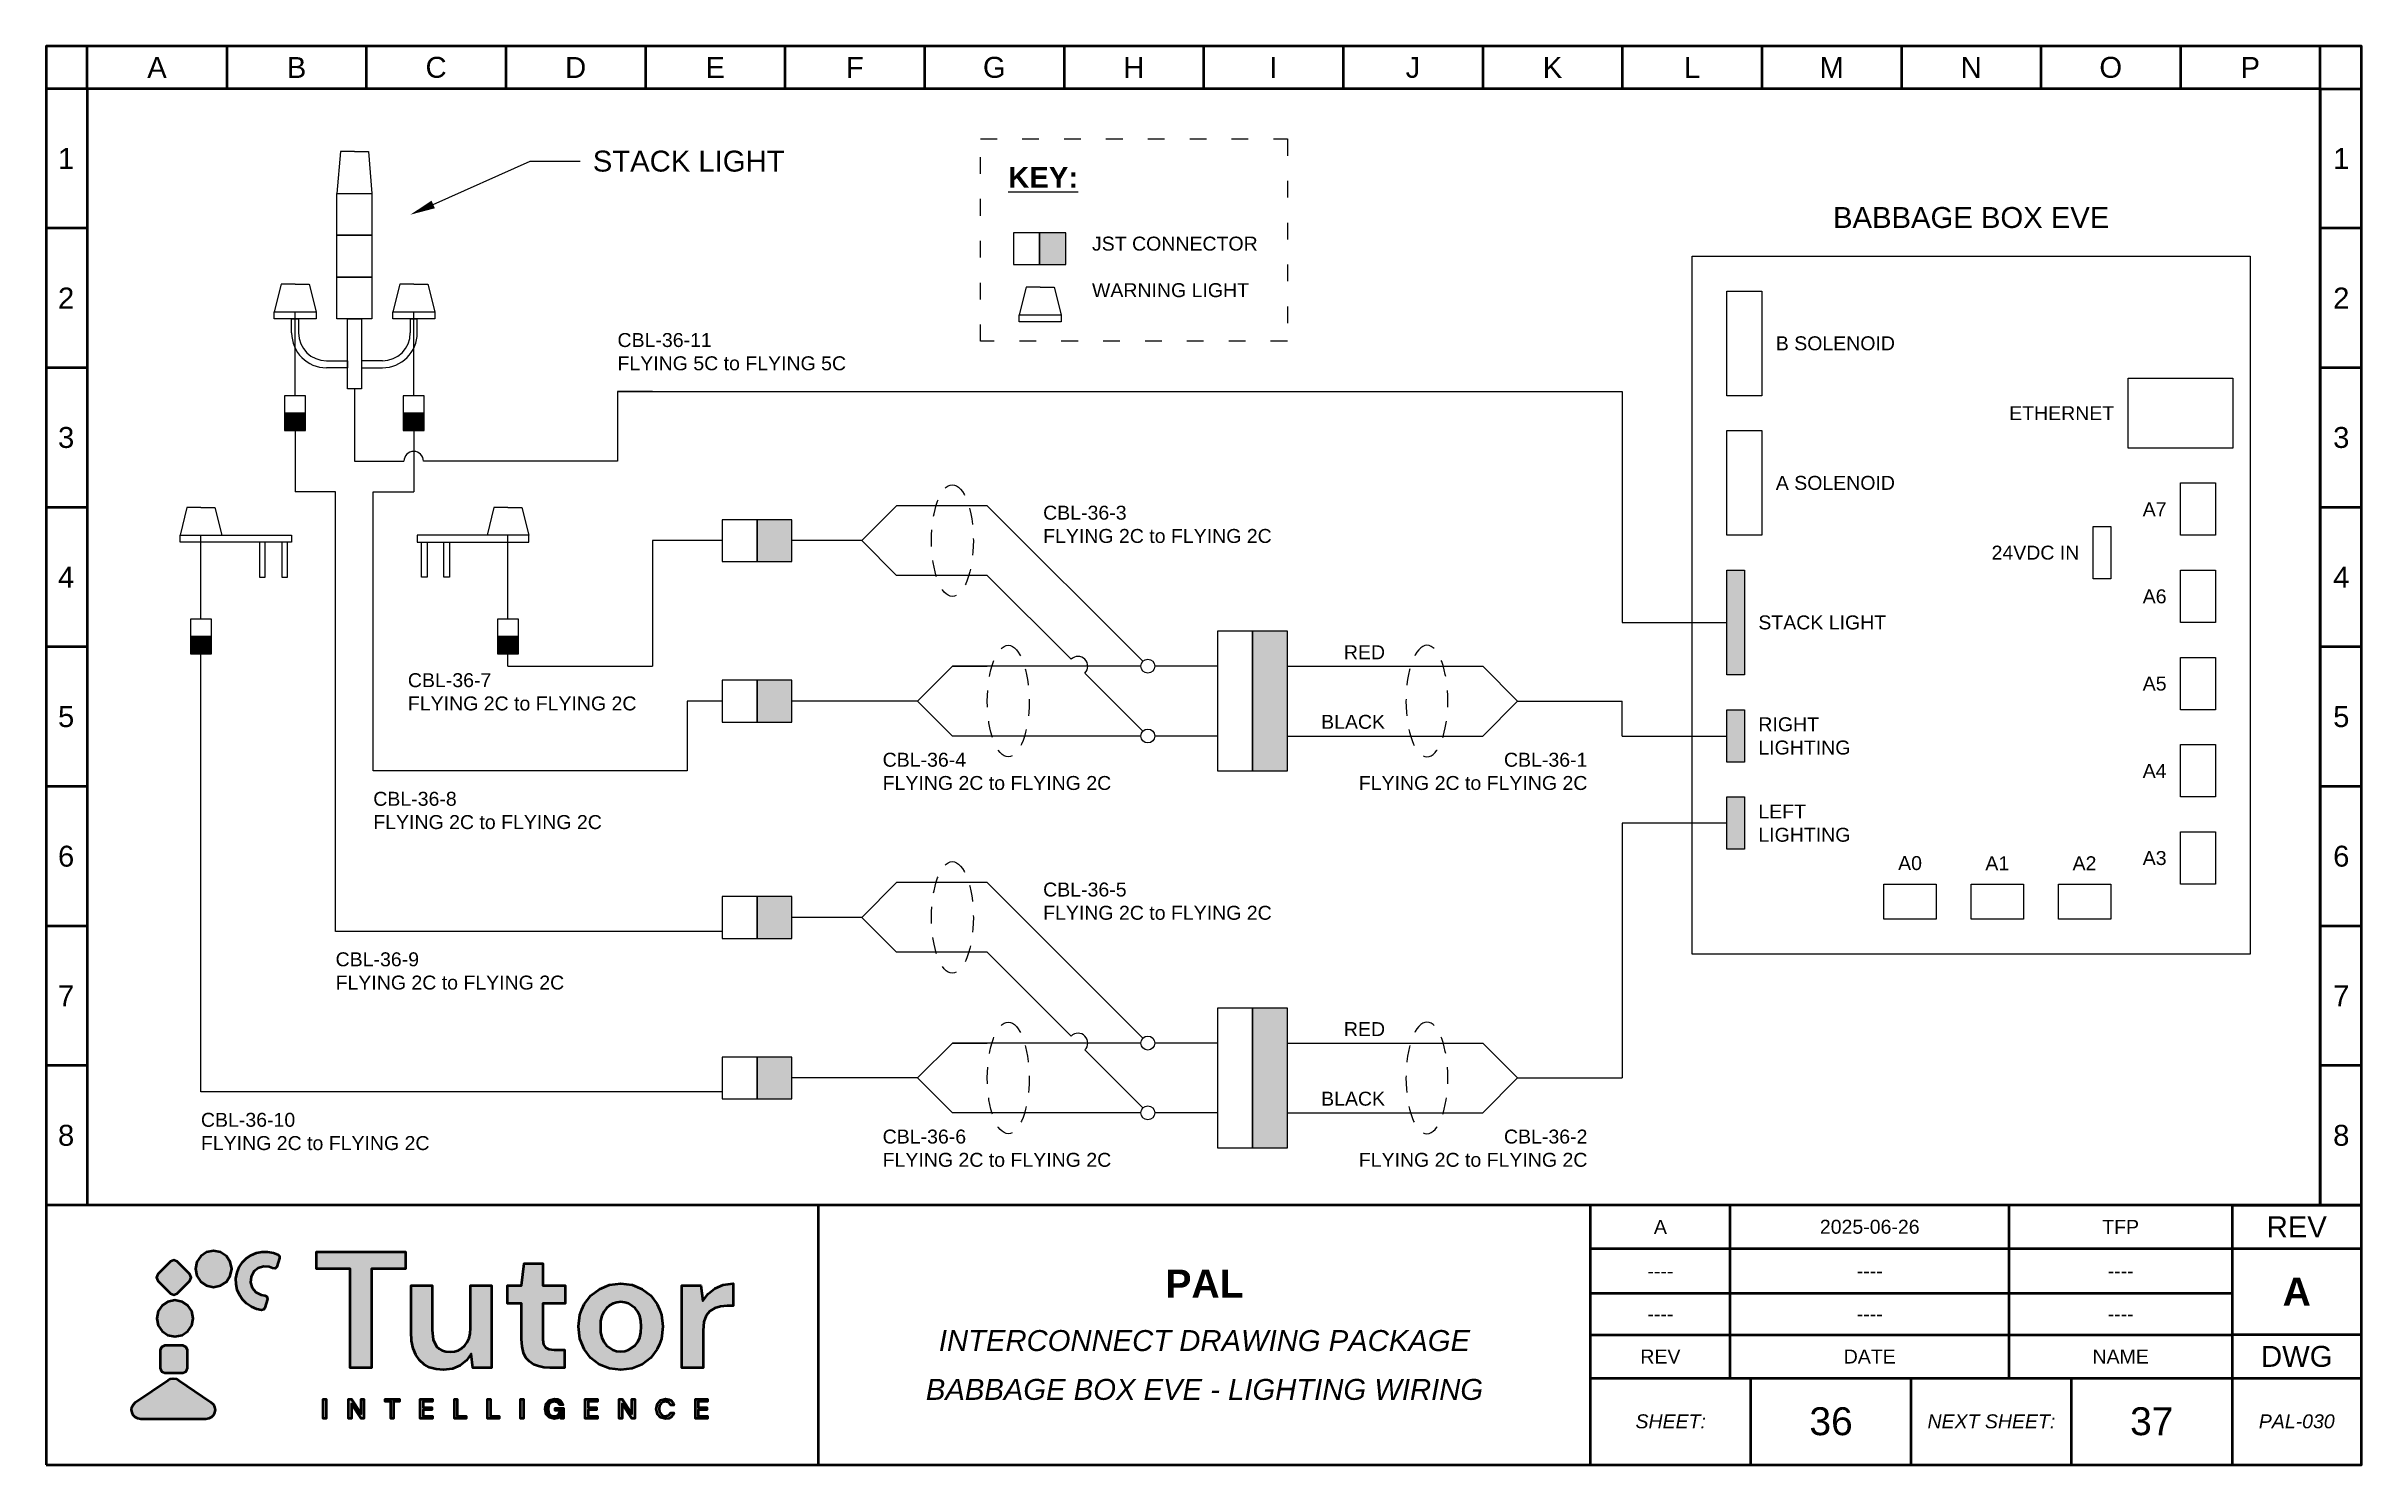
# Paper-space layout 'PAL-036' of a CAD drawing. Header units: inches. Extents: x 0 to 16.6, y 0 to 10.2.
# The model-space entities are those that its viewports show. They can reach past a viewport. Long polylines and large blocks are cut down to what shows.
import ezdxf
from ezdxf import colors
from ezdxf.entities.mleader import LeaderData, LeaderLine
from ezdxf.math import Vec2, Vec3

# ---------------------------------------------------------------- set-up
doc = ezdxf.new("R2010")
doc.units = ezdxf.units.IN
doc.header["$MEASUREMENT"] = 0
doc.linetypes.add('ACAD_ISO02W100', pattern=[15, 12, -3])
doc.linetypes.add('ACAD_ISO03W100', pattern=[30, 12, -18])
doc.layers.add('Layer 1', color=7, linetype='Continuous')
doc.styles.get("Standard").update_dxf_attribs({"font": 'arial.ttf'})

msp = doc.modelspace()

# ---------------------------------------------------------------- hatches: boundary and pattern name
h = msp.add_hatch(color=3)
h.dxf.hatch_style = 1
h.paths.add_polyline_path([(116.97, 26.362), (117.157, 26.362), (117.157, 26.587), (116.97, 26.587)])
h = msp.add_hatch(color=3)
h.dxf.hatch_style = 1
h.paths.add_polyline_path([(111.56, 25.296), (111.56, 25.171), (111.71, 25.171), (111.71, 25.296)])
h = msp.add_hatch(color=3)
h.dxf.hatch_style = 1
h.paths.add_polyline_path([(112.41, 25.296), (112.41, 25.171), (112.56, 25.171), (112.56, 25.296)])
h = msp.add_hatch(color=3)
h.dxf.hatch_style = 1
h.paths.add_polyline_path([(114.945, 24.233), (115.195, 24.233), (115.195, 24.533), (114.945, 24.533)])
h = msp.add_hatch(color=3)
h.dxf.hatch_style = 1
h.paths.add_polyline_path([(121.895, 23.421), (122.02, 23.421), (122.02, 24.171), (121.895, 24.171)])
h.paths.add_polyline_path([(121.895, 22.796), (122.02, 22.796), (122.02, 23.171), (121.895, 23.171)])
h.paths.add_polyline_path([(122.02, 22.546), (121.895, 22.546), (121.895, 22.171), (122.02, 22.171)])
h = msp.add_hatch(color=3)
h.dxf.hatch_style = 1
h.paths.add_polyline_path([(118.745, 23.733), (118.495, 23.733), (118.495, 22.733), (118.745, 22.733)])
h = msp.add_hatch(color=3)
h.dxf.hatch_style = 1
h.paths.add_polyline_path([(110.885, 23.696), (110.885, 23.571), (111.035, 23.571), (111.035, 23.696)])
h = msp.add_hatch(color=3)
h.dxf.hatch_style = 1
h.paths.add_polyline_path([(113.085, 23.696), (113.085, 23.571), (113.235, 23.571), (113.235, 23.696)])
h = msp.add_hatch(color=3)
h.dxf.hatch_style = 1
h.paths.add_polyline_path([(114.945, 23.083), (115.195, 23.083), (115.195, 23.383), (114.945, 23.383)])
h = msp.add_hatch(color=3)
h.dxf.hatch_style = 1
h.paths.add_polyline_path([(114.945, 21.533), (115.195, 21.533), (115.195, 21.833), (114.945, 21.833)])
h = msp.add_hatch(color=3)
h.dxf.hatch_style = 1
h.paths.add_polyline_path([(118.745, 21.033), (118.495, 21.033), (118.495, 20.033), (118.745, 20.033)])
h = msp.add_hatch(color=3)
h.dxf.hatch_style = 1
h.paths.add_polyline_path([(114.945, 20.383), (115.195, 20.383), (115.195, 20.683), (114.945, 20.683)])

# ---------------------------------------------------------------- linework, layer by layer
for p, q in [((111.96, 27.171), (111.935, 26.871)), ((112.06, 27.171), (111.96, 27.171)), ((112.06, 27.171), (112.16, 27.171)), ((112.16, 27.171), (112.185, 26.871)), ((111.535, 26.221), (111.485, 26.021)), ((111.635, 26.221), (111.535, 26.221)), ((111.635, 26.221), (111.735, 26.221)), ((111.735, 26.221), (111.785, 26.021)), ((112.385, 26.221), (112.335, 26.021)), ((112.485, 26.221), (112.385, 26.221)), ((112.485, 26.221), (112.585, 26.221)), ((112.585, 26.221), (112.635, 26.021)), ((116.874, 26.2), (116.824, 26)), ((116.974, 26.2), (116.874, 26.2)), ((116.974, 26.2), (117.074, 26.2)), ((117.074, 26.2), (117.124, 26)), ((111.66, 25.971), (111.61, 25.971)), ((112.46, 25.971), (112.51, 25.971)), ((110.86, 24.621), (110.81, 24.421)), ((110.96, 24.621), (110.86, 24.621)), ((110.96, 24.621), (111.06, 24.621)), ((111.06, 24.621), (111.11, 24.421)), ((113.06, 24.621), (113.01, 24.421)), ((113.16, 24.621), (113.06, 24.621)), ((113.16, 24.621), (113.26, 24.621)), ((113.26, 24.621), (113.31, 24.421))]:
    msp.add_line(p, q)
at = {"color": 3}
for p, q in [((111.635, 25.421), (111.635, 26.021)), ((112.485, 25.421), (112.485, 26.021)), ((112.06, 25.471), (112.06, 24.952)), ((113.945, 25.452), (121.145, 25.452)), ((114.195, 25.452), (113.945, 25.452)), ((113.945, 25.452), (113.945, 24.952)), ((121.145, 25.452), (121.145, 23.796)), ((111.635, 25.171), (111.635, 24.733)), ((112.485, 25.171), (112.485, 24.733)), ((112.06, 24.952), (112.415, 24.952)), ((113.945, 24.952), (112.555, 24.952)), ((111.925, 24.733), (111.635, 24.733)), ((111.925, 21.583), (111.925, 24.733)), ((112.195, 22.733), (112.195, 24.733)), ((112.195, 24.733), (112.485, 24.733)), ((115.695, 24.383), (115.945, 24.633)), ((116.595, 24.633), (115.945, 24.633)), ((117.709, 23.518), (116.595, 24.633)), ((110.96, 23.821), (110.96, 24.421)), ((113.16, 23.821), (113.16, 24.421)), ((114.695, 24.383), (114.195, 24.383)), ((114.195, 24.383), (114.195, 23.483)), ((115.695, 24.383), (115.195, 24.383)), ((115.695, 24.383), (115.945, 24.133)), ((116.595, 24.133), (115.945, 24.133)), ((117.195, 23.533), (116.595, 24.133)), ((121.145, 23.796), (121.895, 23.796)), ((110.96, 20.433), (110.96, 23.571)), ((113.16, 23.483), (113.16, 23.571)), ((113.16, 23.483), (114.195, 23.483)), ((116.095, 23.233), (116.345, 23.483)), ((117.695, 23.483), (116.345, 23.483)), ((116.345, 23.483), (116.595, 23.483)), ((117.709, 23.018), (117.294, 23.434)), ((118.245, 23.483), (117.795, 23.483)), ((118.745, 23.483), (120.145, 23.483)), ((120.395, 23.233), (120.145, 23.483)), ((114.695, 23.233), (114.445, 23.233)), ((114.445, 23.233), (114.445, 22.733)), ((116.095, 23.233), (115.195, 23.233)), ((116.095, 23.233), (116.345, 22.983)), ((120.395, 23.233), (120.145, 22.983)), ((120.395, 23.233), (121.145, 23.233)), ((121.145, 22.983), (121.145, 23.233)), ((117.695, 22.983), (116.345, 22.983)), ((118.245, 22.983), (117.795, 22.983)), ((118.745, 22.983), (120.145, 22.983)), ((121.145, 22.983), (121.895, 22.983)), ((114.445, 22.733), (112.195, 22.733)), ((121.145, 22.358), (121.145, 20.533)), ((121.895, 22.358), (121.145, 22.358)), ((115.695, 21.683), (115.945, 21.933)), ((116.595, 21.933), (115.945, 21.933)), ((117.709, 20.818), (116.595, 21.933)), ((114.695, 21.583), (111.925, 21.583)), ((115.695, 21.683), (115.195, 21.683)), ((115.695, 21.683), (115.945, 21.433)), ((116.595, 21.433), (115.945, 21.433)), ((117.195, 20.833), (116.595, 21.433)), ((116.095, 20.533), (116.345, 20.783)), ((117.695, 20.783), (116.345, 20.783)), ((116.345, 20.783), (116.595, 20.783)), ((118.245, 20.783), (117.795, 20.783)), ((118.745, 20.783), (120.145, 20.783)), ((120.395, 20.533), (120.145, 20.783)), ((117.709, 20.318), (117.294, 20.734)), ((114.695, 20.433), (110.96, 20.433)), ((116.095, 20.533), (115.195, 20.533)), ((116.095, 20.533), (116.345, 20.283)), ((120.395, 20.533), (120.145, 20.283)), ((120.395, 20.533), (121.145, 20.533)), ((117.695, 20.283), (116.345, 20.283)), ((118.245, 20.283), (117.795, 20.283)), ((118.745, 20.283), (120.145, 20.283))]:
    msp.add_line(p, q, dxfattribs=at)
at = {"linetype": 'ACAD_ISO03W100', "ltscale": 0.02}
msp.add_lwpolyline([(110.145, 27.621), (126.145, 27.621), (126.145, 19.621), (110.145, 19.621)], close=True, dxfattribs=at)
at = {"linetype": 'ACAD_ISO03W100', "ltscale": 0.01}
msp.add_lwpolyline([(116.545, 27.261), (118.745, 27.261), (118.745, 25.811), (116.545, 25.811)], close=True, dxfattribs=at)
for points in [[(111.935, 26.871), (112.185, 26.871), (112.185, 26.571), (111.935, 26.571)], [(111.935, 26.571), (112.185, 26.571), (112.185, 26.271), (111.935, 26.271)], [(121.645, 26.421), (125.645, 26.421), (125.645, 21.421), (121.645, 21.421)], [(111.935, 26.271), (112.185, 26.271), (112.185, 25.971), (111.935, 25.971)], [(121.895, 26.171), (122.145, 26.171), (122.145, 25.421), (121.895, 25.421)], [(111.485, 26.021), (111.785, 26.021), (111.785, 25.971), (111.485, 25.971)], [(112.01, 25.971), (112.11, 25.971), (112.11, 25.471), (112.01, 25.471)], [(112.335, 26.021), (112.635, 26.021), (112.635, 25.971), (112.335, 25.971)], [(116.824, 26), (117.124, 26), (117.124, 25.95), (116.824, 25.95)], [(125.52, 25.046), (124.77, 25.046), (124.77, 25.546), (125.52, 25.546)], [(121.895, 25.171), (122.145, 25.171), (122.145, 24.421), (121.895, 24.421)], [(125.395, 24.421), (125.145, 24.421), (125.145, 24.796), (125.395, 24.796)], [(110.81, 24.421), (111.61, 24.421), (111.61, 24.371), (110.81, 24.371)], [(113.31, 24.421), (112.51, 24.421), (112.51, 24.371), (113.31, 24.371)], [(124.52, 24.483), (124.645, 24.483), (124.645, 24.108), (124.52, 24.108)], [(111.42, 24.371), (111.38, 24.371), (111.38, 24.121), (111.42, 24.121)], [(111.58, 24.371), (111.54, 24.371), (111.54, 24.121), (111.58, 24.121)], [(112.54, 24.371), (112.58, 24.371), (112.58, 24.121), (112.54, 24.121)], [(112.7, 24.371), (112.74, 24.371), (112.74, 24.121), (112.7, 24.121)], [(121.895, 24.171), (122.02, 24.171), (122.02, 23.421), (121.895, 23.421)], [(125.395, 23.796), (125.145, 23.796), (125.145, 24.171), (125.395, 24.171)], [(125.395, 23.171), (125.145, 23.171), (125.145, 23.546), (125.395, 23.546)], [(121.895, 23.171), (122.02, 23.171), (122.02, 22.796), (121.895, 22.796)], [(125.395, 22.546), (125.145, 22.546), (125.145, 22.921), (125.395, 22.921)], [(121.895, 22.546), (122.02, 22.546), (122.02, 22.171), (121.895, 22.171)], [(125.395, 21.921), (125.145, 21.921), (125.145, 22.296), (125.395, 22.296)], [(123.02, 21.671), (123.02, 21.921), (123.395, 21.921), (123.395, 21.671)], [(123.645, 21.671), (123.645, 21.921), (124.02, 21.921), (124.02, 21.671)], [(124.27, 21.671), (124.27, 21.921), (124.645, 21.921), (124.645, 21.671)]]:
    msp.add_lwpolyline(points, close=True)
at = {"color": 3}
for points in [[(116.97, 26.587), (116.782, 26.587), (116.782, 26.362), (116.97, 26.362)], [(117.157, 26.587), (116.97, 26.587), (116.97, 26.362), (117.157, 26.362)], [(111.71, 25.296), (111.71, 25.421), (111.56, 25.421), (111.56, 25.296)], [(112.56, 25.296), (112.56, 25.421), (112.41, 25.421), (112.41, 25.296)], [(111.71, 25.171), (111.71, 25.296), (111.56, 25.296), (111.56, 25.171)], [(112.56, 25.171), (112.56, 25.296), (112.41, 25.296), (112.41, 25.171)], [(114.945, 24.533), (114.695, 24.533), (114.695, 24.233), (114.945, 24.233)], [(115.195, 24.533), (114.945, 24.533), (114.945, 24.233), (115.195, 24.233)], [(111.035, 23.696), (111.035, 23.821), (110.885, 23.821), (110.885, 23.696)], [(113.235, 23.696), (113.235, 23.821), (113.085, 23.821), (113.085, 23.696)], [(118.495, 23.733), (118.245, 23.733), (118.245, 22.733), (118.495, 22.733)], [(118.745, 23.733), (118.495, 23.733), (118.495, 22.733), (118.745, 22.733)], [(111.035, 23.571), (111.035, 23.696), (110.885, 23.696), (110.885, 23.571)], [(113.235, 23.571), (113.235, 23.696), (113.085, 23.696), (113.085, 23.571)], [(114.945, 23.383), (114.695, 23.383), (114.695, 23.083), (114.945, 23.083)], [(115.195, 23.383), (114.945, 23.383), (114.945, 23.083), (115.195, 23.083)], [(114.945, 21.833), (114.695, 21.833), (114.695, 21.533), (114.945, 21.533)], [(115.195, 21.833), (114.945, 21.833), (114.945, 21.533), (115.195, 21.533)], [(118.495, 21.033), (118.245, 21.033), (118.245, 20.033), (118.495, 20.033)], [(118.745, 21.033), (118.495, 21.033), (118.495, 20.033), (118.745, 20.033)], [(114.945, 20.683), (114.695, 20.683), (114.695, 20.383), (114.945, 20.383)], [(115.195, 20.683), (114.945, 20.683), (114.945, 20.383), (115.195, 20.383)]]:
    msp.add_lwpolyline(points, close=True, dxfattribs=at)
for points in [[(111.61, 25.871), (111.61, 25.971), (111.66, 25.971), (111.66, 25.871)], [(112.51, 25.871), (112.51, 25.971), (112.46, 25.971), (112.46, 25.871)], [(111.86, 25.671), (112.01, 25.671), (112.01, 25.621), (111.86, 25.621)], [(112.26, 25.671), (112.11, 25.671), (112.11, 25.621), (112.26, 25.621)]]:
    msp.add_lwpolyline(points)
for centre in [(117.745, 23.483), (117.745, 22.983), (117.745, 20.783), (117.745, 20.283)]:
    msp.add_circle(centre, 0.05, dxfattribs=at)
for centre, radius, start, end in [((111.86, 25.871), 0.25, 180, 270), ((111.86, 25.871), 0.2, 180, 270), ((112.26, 25.871), 0.2, 270, 0), ((112.26, 25.871), 0.25, 270, 0)]:
    msp.add_arc(centre, radius, start, end)
for centre, start, end in [((112.485, 24.952), 0, 180), ((117.245, 23.483), 315, 135), ((117.245, 20.783), 315, 135)]:
    msp.add_arc(centre, 0.07, start, end, dxfattribs=at)
at = {"linetype": 'ACAD_ISO02W100', "ltscale": 0.01}
for centre in [(116.345, 24.383), (116.745, 23.233), (116.345, 21.683), (116.745, 20.533)]:
    msp.add_ellipse(centre, major_axis=(0, 0.4), ratio=0.375, dxfattribs=at)
at = {"linetype": 'ACAD_ISO02W100', "ltscale": 0.01, "extrusion": (0, 0, -1)}
for centre in [(119.745, 23.233), (119.745, 20.533)]:
    msp.add_ellipse(centre, major_axis=(0, 0.4), ratio=0.375, dxfattribs=at)

# ---------------------------------------------------------------- texts
at = {"color": 3}
for s, insert, char_height, width, attachment_point in [('{\\fArial|b1|i0|c0|p34;\\L\\C256;KEY:\\P\\P\\l^I\\fArial|b0|i0|c0|p34;\\H0.66667x;JST CONNECTOR\\P\\P^IWARNING LIGHT}', (116.745, 27.061), 0.15, 3, 1), ('{\\C256;CBL-36-11\\PFLYING 5C to FLYING 5C}', (113.945, 25.602), 0.1, 4.46392, 7), ('{\\C256;CBL-36-3\\PFLYING 2C to FLYING 2C}', (116.995, 24.633), 0.1, 4.46392, 1), ('{\\C256;RED}', (119.445, 23.533), 0.1, 4.46392, 9), ('{\\C256;CBL-36-7\\PFLYING 2C to FLYING 2C}', (112.443, 23.433), 0.1, 4.46392, 1), ('{\\C256;BLACK}', (119.445, 23.033), 0.1, 4.46392, 9), ('{\\C256;CBL-36-4\\PFLYING 2C to FLYING 2C}', (115.845, 22.863), 0.1, 4.46392, 1), ('{\\C256;CBL-36-1\\PFLYING 2C to FLYING 2C}', (120.895, 22.863), 0.1, 4.46392, 3), ('{\\C256;CBL-36-8\\PFLYING 2C to FLYING 2C}', (112.195, 22.583), 0.1, 4.46392, 1), ('{\\C256;CBL-36-5\\PFLYING 2C to FLYING 2C}', (116.995, 21.933), 0.1, 4.46392, 1), ('{\\C256;CBL-36-9\\PFLYING 2C to FLYING 2C}', (111.925, 21.433), 0.1, 4.46392, 1), ('{\\C256;RED}', (119.445, 20.833), 0.1, 4.46392, 9), ('{\\C256;BLACK}', (119.445, 20.333), 0.1, 4.46392, 9), ('{\\C256;CBL-36-10\\PFLYING 2C to FLYING 2C}', (110.96, 20.283), 0.1, 4.46392, 1), ('{\\C256;CBL-36-6\\PFLYING 2C to FLYING 2C}', (115.845, 20.163), 0.1, 4.46392, 1), ('{\\C256;CBL-36-2\\PFLYING 2C to FLYING 2C}', (120.895, 20.163), 0.1, 4.46392, 3)]:
    msp.add_mtext(s, dxfattribs=dict(at, insert=insert, char_height=char_height, width=width, attachment_point=attachment_point))
for s, width, heights, insert, char_height, attachment_point in [('{\\C256;BABBAGE BOX EVE}', 3.7554, [0.155], (123.645, 26.621), 0.15, 8), ('{\\C256;B SOLENOID}', 1.28151, [0], (122.245, 25.796), 0.1, 4), ('{\\C256;ETHERNET}', 0.80609, [0], (124.67, 25.296), 0.1, 6), ('{\\C256;A SOLENOID}', 1.28151, [0], (122.245, 24.796), 0.1, 4), ('{\\C256;A7}', 0.80609, [0], (125.045, 24.608), 0.1, 6), ('{\\C256;24VDC IN}', 0.80609, [0], (124.42, 24.296), 0.1, 6), ('{\\C256;A6}', 0.80609, [0], (125.045, 23.983), 0.1, 6), ('{\\C256;STACK LIGHT}', 0.86744, [0], (122.12, 23.796), 0.1, 4), ('{\\C256;A5}', 0.80609, [0], (125.045, 23.358), 0.1, 6), ('{\\C256;RIGHT LIGHTING}', 0.97479, [0], (122.12, 22.983), 0.1, 4), ('{\\C256;A4}', 0.80609, [0], (125.045, 22.733), 0.1, 6), ('{\\C256;LEFT LIGHTING}', 0.80609, [0], (122.12, 22.358), 0.1, 4), ('{\\C256;A0}', 0.80609, [0], (123.207, 22.021), 0.1, 8), ('{\\C256;A1}', 0.80609, [0], (123.832, 22.021), 0.1, 8), ('{\\C256;A2}', 0.80609, [0], (124.457, 22.021), 0.1, 8), ('{\\C256;A3}', 0.80609, [0], (125.045, 22.108), 0.1, 6)]:
    msp.add_mtext_dynamic_manual_height_columns(s, width=width, gutter_width=1, heights=heights, dxfattribs=dict(at, insert=insert, char_height=char_height, attachment_point=attachment_point))

# ---------------------------------------------------------------- leaders
ml = msp.add_multileader_mtext('Standard')
ml.set_content('\\pxsm1.2;STACK LIGHT', color=256)
ml.set_leader_properties()
ml.build(insert=Vec2(0, 0))
ml.multileader.update_dxf_attribs({"dogleg_length": 0.36, "arrow_head_size": 0.18})
ctx = ml.context
ctx.base_point, ctx.char_height, ctx.arrow_head_size, ctx.landing_gap_size, ctx.plane_origin = Vec3(113.678, 27.101), 0.15, 0.18, 0.09, Vec3(118.49, 27.947)
notes = []
notes.append((ctx, [(1, (1, 1, 0), (113.318, 27.101), (1, 0), 0.36, [(0, [(112.46, 26.718)], 0, [])])]))
ctx.mtext.insert, ctx.mtext.width, ctx.mtext.flow_direction = Vec3(113.768, 27.177), 1.4456, 5
for ctx, leaders in notes:
    for number, flags, end, landing, length, lines in leaders:
        leader = LeaderData()
        leader.index, (leader.has_last_leader_line, leader.has_dogleg_vector, leader.attachment_direction) = number, flags
        leader.last_leader_point, leader.dogleg_vector, leader.dogleg_length = Vec3(end), Vec3(landing), length
        for number, points, colour, breaks in lines:
            line = LeaderLine()
            line.index, line.vertices, line.color, line.breaks = number, Vec3.list(points), colors.encode_raw_color(colour), breaks
            leader.lines.append(line)
        ctx.leaders.append(leader)

psp = doc.layouts.new('PAL-036')

# ---------------------------------------------------------------- hatches: boundary and pattern name
at = {"lineweight": 50, "true_color": 0x347eec}
h = psp.add_hatch(color=150, dxfattribs=at)
h.dxf.hatch_style = 1
h.paths.add_polyline_path([(1.153, 0.337), (1.175, 0.34), (1.194, 0.35), (1.208, 0.365), (1.216, 0.383), (1.219, 0.403), (1.216, 0.423), (1.207, 0.441), (1.19, 0.457), (0.958, 0.616), (0.94, 0.625), (0.92, 0.628), (0.901, 0.625), (0.883, 0.616), (0.65, 0.457), (0.634, 0.441), (0.624, 0.423), (0.621, 0.403), (0.625, 0.383), (0.633, 0.365), (0.647, 0.35), (0.665, 0.34), (0.688, 0.337)])
h.paths.add_polyline_path([(0.859, 0.863), (0.836, 0.853), (0.826, 0.83), (0.826, 0.701), (0.836, 0.678), (0.859, 0.668), (0.988, 0.668), (1.012, 0.678), (1.021, 0.701), (1.021, 0.83), (1.012, 0.853), (0.988, 0.863)])
h.paths.add_polyline_path([(0.932, 0.928), (0.983, 0.938), (1.024, 0.966), (1.052, 1.008), (1.062, 1.058), (1.052, 1.109), (1.024, 1.15), (0.983, 1.178), (0.932, 1.188), (0.882, 1.178), (0.84, 1.15), (0.812, 1.109), (0.802, 1.058), (0.812, 1.008), (0.84, 0.966), (0.882, 0.938)])
h.paths.add_polyline_path([(1.038, 1.328), (1.048, 1.351), (1.038, 1.374), (0.947, 1.465), (0.924, 1.475), (0.9, 1.465), (0.809, 1.374), (0.8, 1.351), (0.809, 1.328), (0.9, 1.236), (0.924, 1.227), (0.947, 1.236)])
h.paths.add_polyline_path([(1.117, 1.321), (1.158, 1.293), (1.209, 1.283), (1.259, 1.293), (1.301, 1.321), (1.328, 1.362), (1.339, 1.413), (1.328, 1.463), (1.301, 1.505), (1.259, 1.533), (1.209, 1.543), (1.158, 1.533), (1.117, 1.505), (1.089, 1.463), (1.079, 1.413), (1.089, 1.362)])
h.paths.add_polyline_path([(1.37, 1.303), (1.378, 1.263), (1.394, 1.226), (1.417, 1.193), (1.445, 1.164), (1.48, 1.141), (1.519, 1.125), (1.552, 1.118), (1.568, 1.122), (1.577, 1.135), (1.595, 1.197), (1.591, 1.214), (1.575, 1.222), (1.549, 1.226), (1.512, 1.245), (1.486, 1.276), (1.474, 1.315), (1.478, 1.356), (1.497, 1.393), (1.528, 1.419), (1.567, 1.431), (1.608, 1.428), (1.632, 1.417), (1.65, 1.415), (1.663, 1.427), (1.681, 1.489), (1.68, 1.505), (1.669, 1.516), (1.638, 1.528), (1.596, 1.536), (1.555, 1.536), (1.515, 1.527), (1.478, 1.511), (1.444, 1.489), (1.416, 1.46), (1.393, 1.425), (1.377, 1.386), (1.369, 1.344)])
at = {"lineweight": 50, "true_color": 0x000000}
h = psp.add_hatch(color=18, dxfattribs=at)
h.dxf.hatch_style = 1
h.paths.add_polyline_path([(2.34, 1.414), (2.584, 1.414), (2.584, 1.536), (1.946, 1.536), (1.946, 1.414), (2.188, 1.414), (2.188, 0.704), (2.34, 0.704)])
h.paths.add_polyline_path([(2.625, 0.961), (2.628, 0.898), (2.639, 0.843), (2.658, 0.797), (2.684, 0.758), (2.718, 0.728), (2.757, 0.707), (2.803, 0.694), (2.855, 0.689), (2.92, 0.697), (2.975, 0.72), (3.021, 0.757), (3.055, 0.804), (3.067, 0.704), (3.201, 0.704), (3.201, 1.293), (3.049, 1.293), (3.049, 0.989), (3.047, 0.951), (3.039, 0.917), (3.026, 0.888), (3.008, 0.863), (2.986, 0.843), (2.961, 0.829), (2.934, 0.821), (2.904, 0.818), (2.873, 0.82), (2.846, 0.828), (2.824, 0.841), (2.807, 0.858), (2.783, 0.908), (2.776, 0.975), (2.776, 1.293), (2.625, 1.293)])
h.paths.add_polyline_path([(3.416, 0.909), (3.419, 0.856), (3.43, 0.812), (3.447, 0.776), (3.472, 0.749), (3.502, 0.729), (3.537, 0.715), (3.576, 0.706), (3.62, 0.704), (3.724, 0.704), (3.724, 0.833), (3.65, 0.833), (3.611, 0.837), (3.586, 0.849), (3.573, 0.872), (3.568, 0.908), (3.568, 1.166), (3.727, 1.166), (3.727, 1.293), (3.568, 1.293), (3.568, 1.452), (3.434, 1.452), (3.416, 1.293), (3.315, 1.293), (3.315, 1.166), (3.416, 1.166)])
h.paths.add_polyline_path([(3.834, 0.912), (3.863, 0.837), (3.91, 0.775), (3.971, 0.729), (4.045, 0.699), (4.126, 0.689), (4.207, 0.699), (4.279, 0.729), (4.341, 0.775), (4.388, 0.837), (4.405, 0.873), (4.418, 0.912), (4.428, 0.999), (4.418, 1.084), (4.405, 1.123), (4.388, 1.159), (4.341, 1.222), (4.279, 1.268), (4.207, 1.298), (4.127, 1.308), (4.046, 1.298), (3.973, 1.268), (3.912, 1.222), (3.864, 1.159), (3.847, 1.123), (3.834, 1.084), (3.824, 0.999)])
h.paths.add_polyline_path([(3.98, 0.999), (3.982, 1.04), (3.99, 1.076), (4.004, 1.106), (4.023, 1.131), (4.046, 1.15), (4.071, 1.164), (4.098, 1.173), (4.127, 1.176), (4.155, 1.173), (4.182, 1.164), (4.229, 1.131), (4.249, 1.106), (4.262, 1.076), (4.271, 1.04), (4.273, 0.999), (4.271, 0.957), (4.262, 0.921), (4.249, 0.891), (4.229, 0.865), (4.182, 0.832), (4.155, 0.824), (4.126, 0.821), (4.097, 0.824), (4.07, 0.832), (4.023, 0.865), (4.004, 0.891), (3.99, 0.921), (3.982, 0.957)], flags=16)
h.paths.add_polyline_path([(4.564, 0.704), (4.716, 0.704), (4.716, 0.972), (4.722, 1.033), (4.738, 1.078), (4.764, 1.111), (4.8, 1.132), (4.841, 1.143), (4.889, 1.147), (4.932, 1.147), (4.932, 1.308), (4.861, 1.299), (4.801, 1.273), (4.752, 1.234), (4.714, 1.183), (4.7, 1.293), (4.564, 1.293)])
h.paths.add_polyline_path([(1.995, 0.34), (2.016, 0.34), (2.016, 0.479), (1.995, 0.479)])
h.paths.add_polyline_path([(2.196, 0.445), (2.265, 0.34), (2.286, 0.34), (2.286, 0.479), (2.265, 0.479), (2.265, 0.375), (2.196, 0.479), (2.175, 0.479), (2.175, 0.34), (2.196, 0.34)])
h.paths.add_polyline_path([(2.478, 0.34), (2.499, 0.34), (2.499, 0.462), (2.54, 0.462), (2.54, 0.479), (2.437, 0.479), (2.437, 0.462), (2.478, 0.462)])
h.paths.add_polyline_path([(2.69, 0.34), (2.778, 0.34), (2.778, 0.357), (2.711, 0.357), (2.711, 0.402), (2.772, 0.402), (2.772, 0.419), (2.711, 0.419), (2.711, 0.462), (2.778, 0.462), (2.778, 0.479), (2.69, 0.479)])
h.paths.add_polyline_path([(2.934, 0.34), (3.018, 0.34), (3.018, 0.357), (2.955, 0.357), (2.955, 0.479), (2.934, 0.479)])
h.paths.add_polyline_path([(3.171, 0.34), (3.255, 0.34), (3.255, 0.357), (3.192, 0.357), (3.192, 0.479), (3.171, 0.479)])
h.paths.add_polyline_path([(3.409, 0.34), (3.43, 0.34), (3.43, 0.479), (3.409, 0.479)])
h = psp.add_hatch(color=18, dxfattribs=at)
h.dxf.hatch_style = 1
h.paths.add_polyline_path([(3.606, 0.409), (3.609, 0.431), (3.618, 0.448), (3.633, 0.458), (3.652, 0.462), (3.676, 0.456), (3.689, 0.438), (3.713, 0.438), (3.705, 0.456), (3.692, 0.47), (3.674, 0.479), (3.652, 0.481), (3.616, 0.472), (3.592, 0.447), (3.584, 0.409), (3.592, 0.372), (3.615, 0.347), (3.649, 0.338), (3.676, 0.344), (3.694, 0.361), (3.696, 0.34), (3.715, 0.34), (3.715, 0.416), (3.656, 0.416), (3.656, 0.399), (3.694, 0.399), (3.681, 0.368), (3.669, 0.36), (3.65, 0.357), (3.632, 0.36), (3.618, 0.37), (3.609, 0.387)])
h = psp.add_hatch(color=18, dxfattribs=at)
h.dxf.hatch_style = 1
h.paths.add_polyline_path([(3.892, 0.402), (3.953, 0.402), (3.953, 0.419), (3.892, 0.419), (3.892, 0.462), (3.959, 0.462), (3.959, 0.479), (3.871, 0.479), (3.871, 0.34), (3.959, 0.34), (3.959, 0.357), (3.892, 0.357)])
h.paths.add_polyline_path([(4.115, 0.34), (4.136, 0.34), (4.136, 0.445), (4.206, 0.34), (4.227, 0.34), (4.227, 0.479), (4.206, 0.479), (4.206, 0.375), (4.136, 0.479), (4.115, 0.479)])
h.paths.add_polyline_path([(4.402, 0.41), (4.405, 0.432), (4.415, 0.448), (4.429, 0.459), (4.447, 0.463), (4.472, 0.455), (4.484, 0.436), (4.507, 0.436), (4.5, 0.455), (4.487, 0.47), (4.47, 0.478), (4.448, 0.481), (4.412, 0.472), (4.389, 0.447), (4.381, 0.41), (4.389, 0.372), (4.412, 0.347), (4.448, 0.338), (4.47, 0.341), (4.487, 0.35), (4.5, 0.364), (4.507, 0.382), (4.484, 0.382), (4.472, 0.364), (4.447, 0.357), (4.429, 0.36), (4.415, 0.371), (4.405, 0.388)])
h.paths.add_polyline_path([(4.661, 0.34), (4.749, 0.34), (4.749, 0.357), (4.682, 0.357), (4.682, 0.402), (4.743, 0.402), (4.743, 0.419), (4.682, 0.419), (4.682, 0.462), (4.749, 0.462), (4.749, 0.479), (4.661, 0.479)])

# ---------------------------------------------------------------- linework, layer by layer
at = {"lineweight": 50}
for p, q in [((0.303, 9.869), (0.303, 10.173)), ((1.303, 10.173), (1.303, 9.869)), ((2.303, 10.173), (2.303, 9.869)), ((3.303, 10.173), (3.303, 9.869)), ((4.303, 10.173), (4.303, 9.869)), ((5.303, 10.173), (5.303, 9.869)), ((6.303, 10.173), (6.303, 9.869)), ((7.303, 10.173), (7.303, 9.869)), ((8.303, 10.173), (8.303, 9.869)), ((9.303, 10.173), (9.303, 9.869)), ((10.303, 10.173), (10.303, 9.869)), ((11.303, 10.173), (11.303, 9.869)), ((12.303, 10.173), (12.303, 9.869)), ((13.303, 10.173), (13.303, 9.869)), ((14.303, 10.173), (14.303, 9.869)), ((15.303, 10.173), (15.303, 9.869)), ((16.303, 9.869), (16.303, 10.173)), ((0.303, 9.869), (0.01, 9.869)), ((16.303, 9.869), (16.303, 1.869)), ((16.303, 9.869), (16.601, 9.869)), ((0.303, 8.869), (0.01, 8.869)), ((16.601, 8.869), (16.303, 8.869)), ((0.303, 7.869), (0.01, 7.869)), ((16.601, 7.869), (16.303, 7.869)), ((0.303, 6.869), (0.01, 6.869)), ((16.601, 6.869), (16.303, 6.869)), ((0.303, 5.869), (0.01, 5.869)), ((16.601, 5.869), (16.303, 5.869)), ((0.303, 4.869), (0.01, 4.869)), ((16.601, 4.869), (16.303, 4.869)), ((0.303, 3.869), (0.01, 3.869)), ((16.601, 3.869), (16.303, 3.869)), ((0.303, 2.869), (0.01, 2.869)), ((16.601, 2.869), (16.303, 2.869)), ((16.601, 1.869), (0.01, 1.869)), ((5.543, 0.01), (5.543, 1.869)), ((11.076, 0.01), (11.076, 1.869)), ((12.076, 0.629), (12.076, 1.869)), ((14.076, 0.629), (14.076, 1.869)), ((15.672, 1.869), (15.672, 0.01)), ((15.672, 1.869), (16.601, 1.869)), ((11.076, 1.559), (15.672, 1.559)), ((15.672, 1.559), (16.601, 1.559)), ((11.076, 1.239), (15.672, 1.239)), ((11.076, 0.94), (15.672, 0.94)), ((16.601, 0.94), (15.672, 0.94)), ((11.076, 0.629), (15.672, 0.629)), ((12.225, 0.01), (12.225, 0.629)), ((13.374, 0.01), (13.374, 0.629)), ((14.523, 0.01), (14.523, 0.629)), ((15.672, 0.629), (16.601, 0.629))]:
    psp.add_line(p, q, dxfattribs=at)
psp.add_lwpolyline([(0.01, 0.01), (16.601, 0.01), (16.601, 10.173), (0.01, 10.173)], close=True, dxfattribs=at)
psp.add_lwpolyline([(16.303, 1.869), (16.303, 9.869), (0.303, 9.869), (0.303, 1.869)], dxfattribs=at)
at = {"layer": 'Layer 1', "color": 150, "lineweight": 50, "true_color": 0x347eec}
for points in [[(1.339, 1.413), (1.328, 1.463), (1.301, 1.505), (1.259, 1.533), (1.209, 1.543), (1.158, 1.533), (1.117, 1.505), (1.089, 1.463), (1.079, 1.413), (1.089, 1.362), (1.117, 1.321), (1.158, 1.293), (1.209, 1.283), (1.259, 1.293), (1.301, 1.321), (1.328, 1.362), (1.339, 1.413), (1.339, 1.413)], [(1.577, 1.135), (1.568, 1.122), (1.552, 1.118), (1.519, 1.125), (1.48, 1.141), (1.445, 1.164), (1.417, 1.193), (1.394, 1.226), (1.378, 1.263), (1.37, 1.303), (1.369, 1.344), (1.377, 1.386), (1.393, 1.425), (1.416, 1.46), (1.444, 1.489), (1.478, 1.511), (1.515, 1.527), (1.555, 1.536), (1.596, 1.536), (1.638, 1.528), (1.669, 1.516), (1.68, 1.505), (1.681, 1.489), (1.663, 1.427), (1.65, 1.415), (1.632, 1.417), (1.608, 1.428), (1.567, 1.431), (1.528, 1.419), (1.497, 1.393), (1.478, 1.356), (1.474, 1.315), (1.486, 1.276), (1.512, 1.245), (1.549, 1.226), (1.575, 1.222), (1.591, 1.214), (1.595, 1.197), (1.577, 1.135), (1.577, 1.135)], [(0.9, 1.236), (0.924, 1.227), (0.947, 1.236), (1.038, 1.328), (1.048, 1.351), (1.038, 1.374), (0.947, 1.465), (0.924, 1.475), (0.9, 1.465), (0.809, 1.374), (0.8, 1.351), (0.809, 1.328), (0.9, 1.236), (0.9, 1.236)], [(1.062, 1.058), (1.052, 1.109), (1.024, 1.15), (0.983, 1.178), (0.932, 1.188), (0.882, 1.178), (0.84, 1.15), (0.812, 1.109), (0.802, 1.058), (0.812, 1.008), (0.84, 0.966), (0.882, 0.938), (0.932, 0.928), (0.983, 0.938), (1.024, 0.966), (1.052, 1.008), (1.062, 1.058), (1.062, 1.058)], [(0.826, 0.701), (0.836, 0.678), (0.859, 0.668), (0.988, 0.668), (1.012, 0.678), (1.021, 0.701), (1.021, 0.83), (1.012, 0.853), (0.988, 0.863), (0.859, 0.863), (0.836, 0.853), (0.826, 0.83), (0.826, 0.701), (0.826, 0.701)], [(0.883, 0.616), (0.901, 0.625), (0.92, 0.628), (0.94, 0.625), (0.958, 0.616), (1.19, 0.457), (1.207, 0.441), (1.216, 0.423), (1.219, 0.403), (1.216, 0.383), (1.208, 0.365), (1.194, 0.35), (1.175, 0.34), (1.153, 0.337), (0.688, 0.337), (0.665, 0.34), (0.647, 0.35), (0.633, 0.365), (0.625, 0.383), (0.621, 0.403), (0.624, 0.423), (0.634, 0.441), (0.65, 0.457), (0.883, 0.616), (0.883, 0.616)]]:
    psp.add_lwpolyline(points, close=True, dxfattribs=at)
at = {"layer": 'Layer 1', "color": 7, "lineweight": 50}
for points in [[(2.188, 0.704), (2.188, 1.414), (1.946, 1.414), (1.946, 1.536), (2.584, 1.536), (2.584, 1.414), (2.34, 1.414), (2.34, 0.704), (2.188, 0.704), (2.188, 0.704)], [(3.62, 0.704), (3.576, 0.706), (3.537, 0.715), (3.502, 0.729), (3.472, 0.749), (3.447, 0.776), (3.43, 0.812), (3.419, 0.856), (3.416, 0.909), (3.416, 1.166), (3.315, 1.166), (3.315, 1.293), (3.416, 1.293), (3.434, 1.452), (3.568, 1.452), (3.568, 1.293), (3.727, 1.293), (3.727, 1.166), (3.568, 1.166), (3.568, 0.908), (3.573, 0.872), (3.586, 0.849), (3.611, 0.837), (3.65, 0.833), (3.724, 0.833), (3.724, 0.704), (3.62, 0.704), (3.62, 0.704)], [(2.855, 0.689), (2.803, 0.694), (2.757, 0.707), (2.718, 0.728), (2.684, 0.758), (2.658, 0.797), (2.639, 0.843), (2.628, 0.898), (2.625, 0.961), (2.625, 1.293), (2.776, 1.293), (2.776, 0.975), (2.783, 0.908), (2.807, 0.858), (2.824, 0.841), (2.846, 0.828), (2.873, 0.82), (2.904, 0.818), (2.934, 0.821), (2.961, 0.829), (2.986, 0.843), (3.008, 0.863), (3.026, 0.888), (3.039, 0.917), (3.047, 0.951), (3.049, 0.989), (3.049, 1.293), (3.201, 1.293), (3.201, 0.704), (3.067, 0.704), (3.055, 0.804), (3.021, 0.757), (2.975, 0.72), (2.92, 0.697), (2.855, 0.689), (2.855, 0.689)], [(4.126, 0.689), (4.045, 0.699), (3.971, 0.729), (3.91, 0.775), (3.863, 0.837), (3.834, 0.912), (3.824, 0.999), (3.834, 1.084), (3.847, 1.123), (3.864, 1.159), (3.912, 1.222), (3.973, 1.268), (4.046, 1.298), (4.127, 1.308), (4.207, 1.298), (4.279, 1.268), (4.341, 1.222), (4.388, 1.159), (4.405, 1.123), (4.418, 1.084), (4.428, 0.999), (4.418, 0.912), (4.405, 0.873), (4.388, 0.837), (4.341, 0.775), (4.279, 0.729), (4.207, 0.699), (4.126, 0.689), (4.126, 0.689)], [(4.126, 0.821), (4.155, 0.824), (4.182, 0.832), (4.229, 0.865), (4.249, 0.891), (4.262, 0.921), (4.271, 0.957), (4.273, 0.999), (4.271, 1.04), (4.262, 1.076), (4.249, 1.106), (4.229, 1.131), (4.182, 1.164), (4.155, 1.173), (4.127, 1.176), (4.098, 1.173), (4.071, 1.164), (4.046, 1.15), (4.023, 1.131), (4.004, 1.106), (3.99, 1.076), (3.982, 1.04), (3.98, 0.999), (3.982, 0.957), (3.99, 0.921), (4.004, 0.891), (4.023, 0.865), (4.07, 0.832), (4.097, 0.824), (4.126, 0.821), (4.126, 0.821)], [(4.564, 0.704), (4.564, 1.293), (4.7, 1.293), (4.714, 1.183), (4.752, 1.234), (4.801, 1.273), (4.861, 1.299), (4.932, 1.308), (4.932, 1.147), (4.889, 1.147), (4.841, 1.143), (4.8, 1.132), (4.764, 1.111), (4.738, 1.078), (4.722, 1.033), (4.716, 0.972), (4.716, 0.704), (4.564, 0.704), (4.564, 0.704)], [(1.995, 0.34), (1.995, 0.479), (2.016, 0.479), (2.016, 0.34), (1.995, 0.34), (1.995, 0.34)], [(2.175, 0.34), (2.175, 0.479), (2.196, 0.479), (2.265, 0.375), (2.265, 0.479), (2.286, 0.479), (2.286, 0.34), (2.265, 0.34), (2.196, 0.445), (2.196, 0.34), (2.175, 0.34), (2.175, 0.34)], [(2.478, 0.34), (2.478, 0.462), (2.437, 0.462), (2.437, 0.479), (2.54, 0.479), (2.54, 0.462), (2.499, 0.462), (2.499, 0.34), (2.478, 0.34), (2.478, 0.34)], [(2.69, 0.34), (2.69, 0.479), (2.778, 0.479), (2.778, 0.462), (2.711, 0.462), (2.711, 0.419), (2.772, 0.419), (2.772, 0.402), (2.711, 0.402), (2.711, 0.357), (2.778, 0.357), (2.778, 0.34), (2.69, 0.34), (2.69, 0.34)], [(2.934, 0.34), (2.934, 0.479), (2.955, 0.479), (2.955, 0.357), (3.018, 0.357), (3.018, 0.34), (2.934, 0.34), (2.934, 0.34)], [(3.171, 0.34), (3.171, 0.479), (3.192, 0.479), (3.192, 0.357), (3.255, 0.357), (3.255, 0.34), (3.171, 0.34), (3.171, 0.34)], [(3.409, 0.34), (3.409, 0.479), (3.43, 0.479), (3.43, 0.34), (3.409, 0.34), (3.409, 0.34)], [(3.649, 0.338), (3.615, 0.347), (3.592, 0.372), (3.584, 0.409), (3.592, 0.447), (3.616, 0.472), (3.652, 0.481), (3.674, 0.479), (3.692, 0.47), (3.705, 0.456), (3.713, 0.438), (3.689, 0.438), (3.676, 0.456), (3.652, 0.462), (3.633, 0.458), (3.618, 0.448), (3.609, 0.431), (3.606, 0.409), (3.609, 0.387), (3.618, 0.37), (3.632, 0.36), (3.65, 0.357), (3.669, 0.36), (3.681, 0.368), (3.694, 0.399), (3.656, 0.399), (3.656, 0.416), (3.715, 0.416), (3.715, 0.34), (3.696, 0.34), (3.694, 0.361), (3.676, 0.344), (3.649, 0.338), (3.649, 0.338)], [(3.871, 0.34), (3.871, 0.479), (3.959, 0.479), (3.959, 0.462), (3.892, 0.462), (3.892, 0.419), (3.953, 0.419), (3.953, 0.402), (3.892, 0.402), (3.892, 0.357), (3.959, 0.357), (3.959, 0.34), (3.871, 0.34), (3.871, 0.34)], [(4.115, 0.34), (4.115, 0.479), (4.136, 0.479), (4.206, 0.375), (4.206, 0.479), (4.227, 0.479), (4.227, 0.34), (4.206, 0.34), (4.136, 0.445), (4.136, 0.34), (4.115, 0.34), (4.115, 0.34)], [(4.448, 0.338), (4.412, 0.347), (4.389, 0.372), (4.381, 0.41), (4.389, 0.447), (4.412, 0.472), (4.448, 0.481), (4.47, 0.478), (4.487, 0.47), (4.5, 0.455), (4.507, 0.436), (4.484, 0.436), (4.472, 0.455), (4.447, 0.463), (4.429, 0.459), (4.415, 0.448), (4.405, 0.432), (4.402, 0.41), (4.405, 0.388), (4.415, 0.371), (4.429, 0.36), (4.447, 0.357), (4.472, 0.364), (4.484, 0.382), (4.507, 0.382), (4.5, 0.364), (4.487, 0.35), (4.47, 0.341), (4.448, 0.338), (4.448, 0.338)], [(4.661, 0.34), (4.661, 0.479), (4.749, 0.479), (4.749, 0.462), (4.682, 0.462), (4.682, 0.419), (4.743, 0.419), (4.743, 0.402), (4.682, 0.402), (4.682, 0.357), (4.749, 0.357), (4.749, 0.34), (4.661, 0.34), (4.661, 0.34)]]:
    psp.add_lwpolyline(points, close=True, dxfattribs=at)

# ---------------------------------------------------------------- texts
at = {"lineweight": 50}
for s, width, heights, insert, char_height, attachment_point in [('\\pxqc;A', 1, [0], (0.303, 10.021), 0.15, 4), ('\\pxqc;B', 1, [0], (1.303, 10.021), 0.15, 4), ('\\pxqc;C', 1, [0], (2.303, 10.021), 0.15, 4), ('\\pxqc;D', 1, [0], (3.303, 10.021), 0.15, 4), ('\\pxqc;E', 1, [0], (4.303, 10.021), 0.15, 4), ('\\pxqc;F', 1, [0], (5.303, 10.021), 0.15, 4), ('\\pxqc;G', 1, [0], (6.303, 10.021), 0.15, 4), ('\\pxqc;H', 1, [0], (7.303, 10.021), 0.15, 4), ('\\pxqc;I', 1, [0], (8.303, 10.021), 0.15, 4), ('\\pxqc;J', 1, [0], (9.303, 10.021), 0.15, 4), ('\\pxqc;K', 1, [0], (10.303, 10.021), 0.15, 4), ('\\pxqc;L', 1, [0], (11.303, 10.021), 0.15, 4), ('\\pxqc;M', 1, [0], (12.303, 10.021), 0.15, 4), ('\\pxqc;N', 1, [0], (13.303, 10.021), 0.15, 4), ('\\pxqc;O', 1, [0], (14.303, 10.021), 0.15, 4), ('\\pxqc;P', 1, [0], (15.303, 10.021), 0.15, 4), ('1', 0.28267, [0.985], (0.152, 9.369), 0.15, 5), ('1', 0.28267, [0.985], (16.455, 9.369), 0.15, 5), ('2', 0.28267, [0.985], (0.152, 8.369), 0.15, 5), ('2', 0.28267, [0.985], (16.455, 8.369), 0.15, 5), ('3', 0.28267, [0.985], (0.152, 7.369), 0.15, 5), ('3', 0.28267, [0.985], (16.455, 7.369), 0.15, 5), ('4', 0.28267, [0.985], (0.152, 6.369), 0.15, 5), ('4', 0.28267, [0.985], (16.455, 6.369), 0.15, 5), ('5', 0.28267, [0.985], (0.152, 5.369), 0.15, 5), ('5', 0.28267, [0.985], (16.455, 5.369), 0.15, 5), ('6', 0.28267, [0.985], (0.152, 4.369), 0.15, 5), ('6', 0.28267, [0.985], (16.455, 4.369), 0.15, 5), ('7', 0.28267, [0.985], (0.152, 3.369), 0.15, 5), ('7', 0.28267, [0.985], (16.455, 3.369), 0.15, 5), ('8', 0.28267, [0.985], (0.152, 2.369), 0.15, 5), ('8', 0.28267, [0.985], (16.455, 2.369), 0.15, 5), ('A', 1, [0], (11.576, 1.714), 0.1, 5), ('2025-06-26', 1, [0], (13.076, 1.714), 0.1, 5), ('TFP', 1, [0], (14.874, 1.714), 0.1, 5), ('REV', 0.54893, [0], (16.136, 1.714), 0.15, 5), ('----', 1, [0], (11.576, 1.397), 0.1, 5), ('----', 1, [0], (13.076, 1.399), 0.1, 5), ('----', 1, [0], (14.874, 1.399), 0.1, 5), ('{\\fArial|b1|i0|c0|p34;A}', 1.04591, [0], (16.136, 1.25), 0.2, 5), ('----', 1, [0], (11.576, 1.09), 0.1, 5), ('----', 1, [0], (13.076, 1.09), 0.1, 5), ('----', 1, [0], (14.874, 1.09), 0.1, 5), ('REV', 1, [0], (11.576, 0.785), 0.1, 5), ('DATE', 2, [0], (13.076, 0.785), 0.1, 5), ('NAME', 1.59557, [0], (14.874, 0.785), 0.1, 5), ('DWG', 0.54893, [0], (16.136, 0.785), 0.15, 5), ('{\\fArial|b0|i1|c0|p34;SHEET:}', 1.04591, [0], (11.65, 0.32), 0.1, 5), ('36', 1.04591, [0], (12.799, 0.32), 0.2, 5), ('{\\fArial|b0|i1|c0|p34;NEXT SHEET:}', 1.04591, [0], (13.948, 0.32), 0.1, 5), ('37', 1.04591, [0], (15.097, 0.32), 0.2, 5), ('{\\fArial|b0|i1|c0|p34;PAL-030}', 1.04591, [0], (16.136, 0.32), 0.1, 5)]:
    psp.add_mtext_dynamic_manual_height_columns(s, width=width, gutter_width=1, heights=heights, dxfattribs=dict(at, insert=insert, char_height=char_height, attachment_point=attachment_point))
at = {"lineweight": 50, "insert": (8.309, 0.94), "char_height": 0.2, "width": 11.15392, "attachment_point": 5}
psp.add_mtext('{\\fArial|b1|i0|c0|p34;PAL}\\P{\\H0.3x;\\P\\fArial|b0|i1|c0|p34;\\H2.5x;INTERCONNECT DRAWING PACKAGE\\P\\H0.4x;\\P\\H2.5x;BABBAGE BOX EVE - LIGHTING WIRING}', dxfattribs=at)

# ---------------------------------------------------------------- viewports
at = {"layer": '0'}
psp.add_viewport(center=(8.303, 5.869), size=(16, 8), view_center_point=(118.145, 23.621), view_height=8, dxfattribs=at)

doc.saveas('drawing.dxf')
